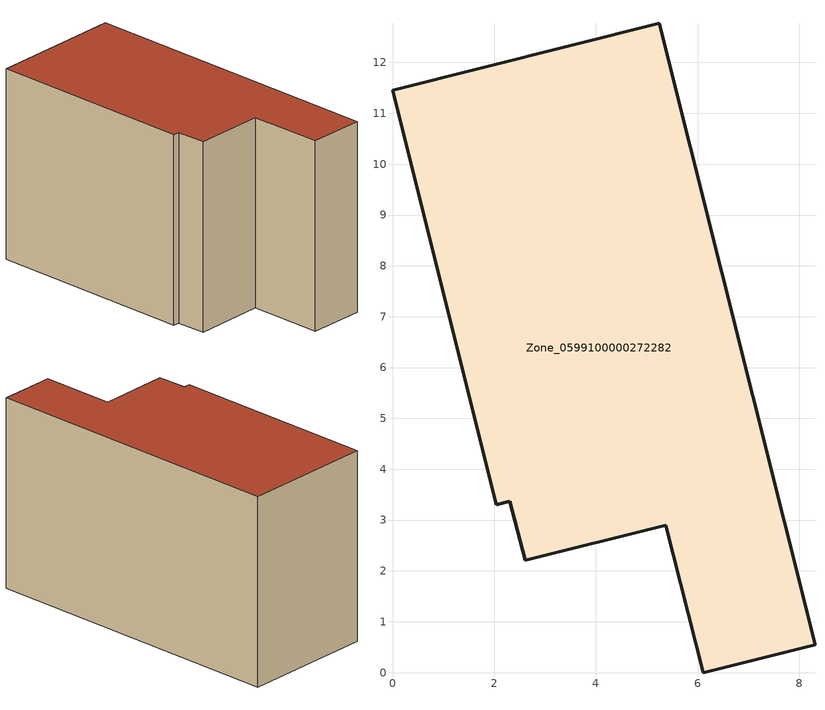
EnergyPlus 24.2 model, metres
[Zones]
Zone_0599100000272282
 floor ground (C_G): 5.25,12.77 8.31,0.55 6.11,0 5.38,2.9 2.61,2.21 2.31,3.37 2.04,3.3 0,11.46 z0
 wall outside (C_F): 8.31,0.55 5.25,12.77 0,11.46 2.04,3.3 2.31,3.37 2.61,2.21 5.38,2.9 6.11,0 8.31,0.55 z0:7.77
 roof outside (C_R): 6.11,0 8.31,0.55 5.25,12.77 0,11.46 2.04,3.3 2.31,3.37 2.61,2.21 5.38,2.9 z7.77
[BUILDING]
Pand.0599100000272282: North Axis=0; Terrain=City; Loads Convergence Tolerance Value=0.04; Temperature Convergence Tolerance Value=0.4; Solar Distribution=FullExterior; Maximum Number of Warmup Days=25; Minimum Number of Warmup Days=1
[Site:Location]
Rotterdam.The.Hague.AP_ZH_NLD Design_Conditions: Latitude=51.96; Longitude=4.45; Time Zone=1; Elevation=-4.5
[SITE:GROUNDTEMPERATURE:BUILDINGSURFACE]
18, 18, 18, 18, 18, 18, 18, 18, 18, 18, 18, 18
[MATERIAL] Thermal Absorptance=0.9; Solar Absorptance=0.7; Visible Absorptance=0.7
Name | Roughness | Thickness | Conductivity | Density | Specific Heat
G.TI.1975-1991 | MediumSmooth | 0.15 | 0.288461 | 540 | 1210
F.TI.1975-1991 | Rough | 0.3 | 0.230769 | 1920 | 840
R.TI.1975-1991 | MediumRough | 0.2 | 0.153846 | 1500 | 1000
[CONSTRUCTION]
C_G: G.TI.1975-1991
C_F: F.TI.1975-1991
C_R: R.TI.1975-1991
[ZONE]
Zone_0599100000272282: Type=1; Multiplier=1; Ceiling Height=Autocalculate; Volume=Autocalculate; Floor Area=autocalculate; Part of Total Floor Area=Yes
[ZONEINFILTRATION:DESIGNFLOWRATE]
Infil_Zone_0599100000272282: Zone or ZoneList or Space or SpaceList=Zone_0599100000272282; Schedule=AlwaysOn; Design Flow Rate Calculation Method=Flow/Area; Flow Rate per Floor Area=0.003; Constant Term Coefficient=1; Temperature Term Coefficient=0; Velocity Term Coefficient=0; Velocity Squared Term Coefficient=0
[HVACTEMPLATE:ZONE:IDEALLOADSAIRSYSTEM]
Zone_0599100000272282: Maximum Heating Supply Air Temperature=50; Minimum Cooling Supply Air Temperature=13; Maximum Heating Supply Air Humidity Ratio=0.0156; Minimum Cooling Supply Air Humidity Ratio=0.0077; Heating Limit=NoLimit; Cooling Limit=NoLimit; Dehumidification Control Type=ConstantSensibleHeatRatio; Cooling Sensible Heat Ratio=0.7; Dehumidification Setpoint=60; Humidification Control Type=None; Humidification Setpoint=30; Outdoor Air Method=None; Outdoor Air Flow Rate per Person=0.00944; Outdoor Air Flow Rate per Zone Floor Area=0; Outdoor Air Flow Rate per Zone=0; Demand Controlled Ventilation Type=None; Outdoor Air Economizer Type=NoEconomizer; Heat Recovery Type=None; Sensible Heat Recovery Effectiveness=0.7; Latent Heat Recovery Effectiveness=0.65
[ZONECONTROL:THERMOSTAT]
ThermostatControl_Zone_0599100000272282: Zone or ZoneList=Zone_0599100000272282; Control Type Schedule=DualSetpointControlType; Control 1=Thermostat_Zone_0599100000272282; Temperature Difference Between Cutout And Setpoint=0
[THERMOSTATSETPOINT:DUALSETPOINT]
Thermostat_Zone_0599100000272282: Heating Setpoint Temperature Schedule=HeatingSetpoint_Zone_0599100000272282; Cooling Setpoint Temperature Schedule=CoolingSetpoint_Zone_0599100000272282
[SCHEDULE:COMPACT]
HeatingSetpoint_Zone_0599100000272282: Through: 12/31, For: AllDays, Until: 24:00, 21
CoolingSetpoint_Zone_0599100000272282: Through: 12/31, For: AllDays, Until: 24:00, 24
DualSetpointControlType: Through: 12/31, For: AllDays, Until: 24:00, 4
AlwaysOn: Through: 12/31, For: AllDays, Until: 24:00, 1
